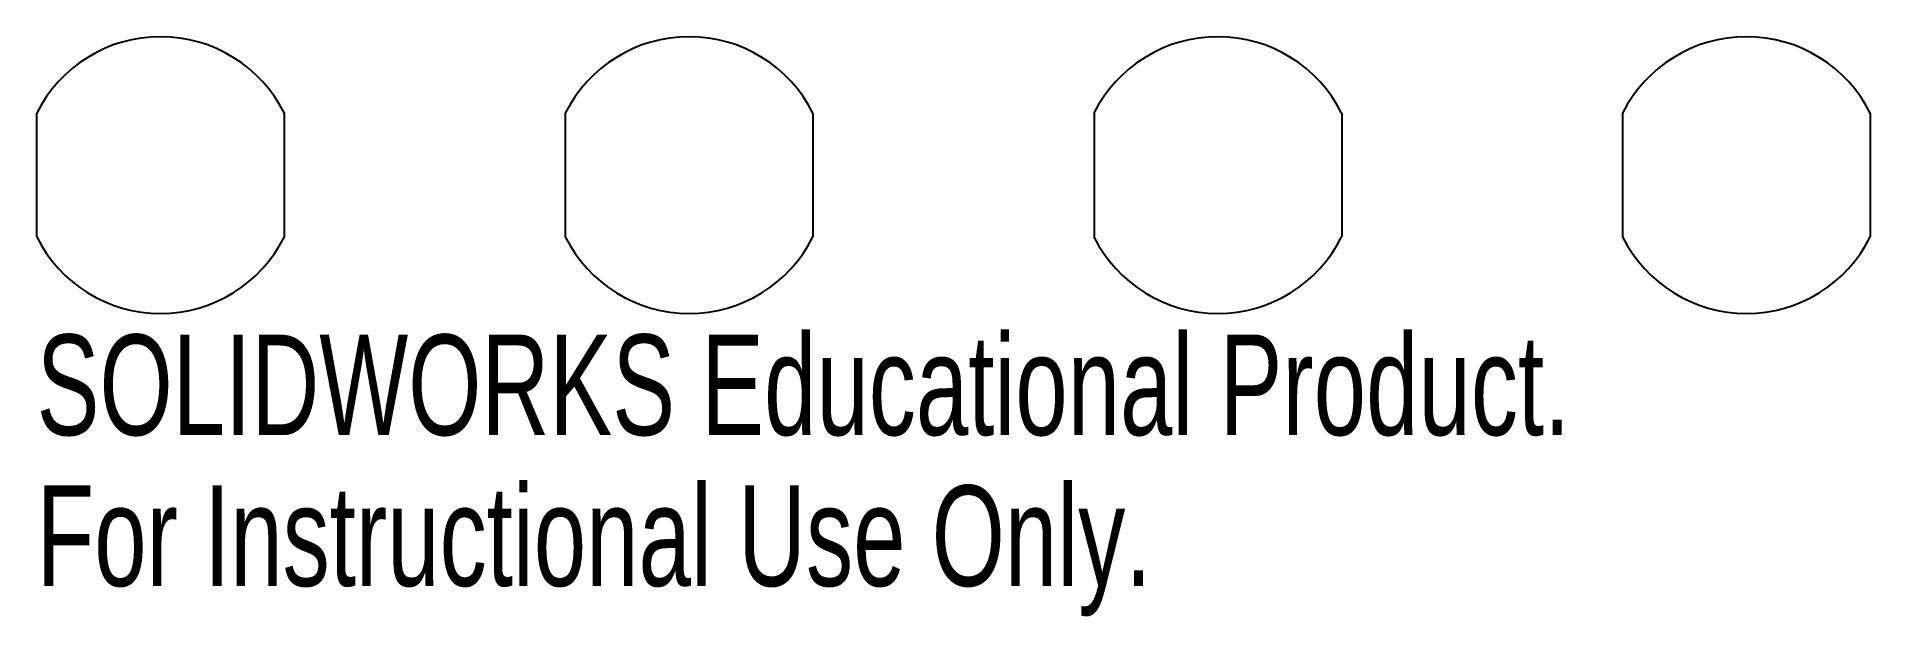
# Model space of a CAD drawing. Header units: inches. Extents: x -1.88 to 1.59, y -1.38 to -0.28.
import ezdxf

# ---------------------------------------------------------------- set-up
doc = ezdxf.new("R2010")
doc.units = ezdxf.units.IN
doc.header["$MEASUREMENT"] = 0
doc.styles.add('SLDTEXTSTYLE0', font='TXT', dxfattribs={"width": 0.7})

msp = doc.modelspace()

# ---------------------------------------------------------------- linework, layer by layer
at = {"color": 7, "linetype": 'Continuous', "lineweight": 25}
for p, q in [((-1.8832, -0.6579), (-1.8832, -0.424)), ((-1.4147, -0.6579), (-1.4147, -0.424)), ((-0.8832, -0.6579), (-0.8832, -0.424)), ((-0.4147, -0.6579), (-0.4147, -0.424)), ((0.1168, -0.424), (0.1168, -0.6579)), ((0.5853, -0.424), (0.5853, -0.6579)), ((1.1168, -0.6579), (1.1168, -0.424)), ((1.5853, -0.6579), (1.5853, -0.424))]:
    msp.add_line(p, q, dxfattribs=at)
for centre, start, end in [((-1.649, -0.541), 26.5268, 153.4732), ((-0.649, -0.541), 26.5268, 153.4732), ((0.351, -0.541), 26.5268, 153.4732), ((1.351, -0.541), 26.5268, 153.4732), ((-1.649, -0.541), 206.5268, 333.4732), ((-0.649, -0.541), 206.5268, 333.4732), ((0.351, -0.541), 206.5268, 333.4732), ((1.351, -0.541), 206.5268, 333.4732)]:
    msp.add_arc(centre, 0.2618, start, end, dxfattribs=at)

# ---------------------------------------------------------------- texts
at = {"color": 7, "linetype": 'Continuous', "char_height": 0.1903, "attachment_point": 1, "style": 'SLDTEXTSTYLE0'}
for s, insert in [('SOLIDWORKS Educational Product.', (-1.8832, -0.8429)), ('For Instructional Use Only.', (-1.8832, -1.1284))]:
    msp.add_mtext(s, dxfattribs=dict(at, insert=insert))

doc.saveas('drawing.dxf')
